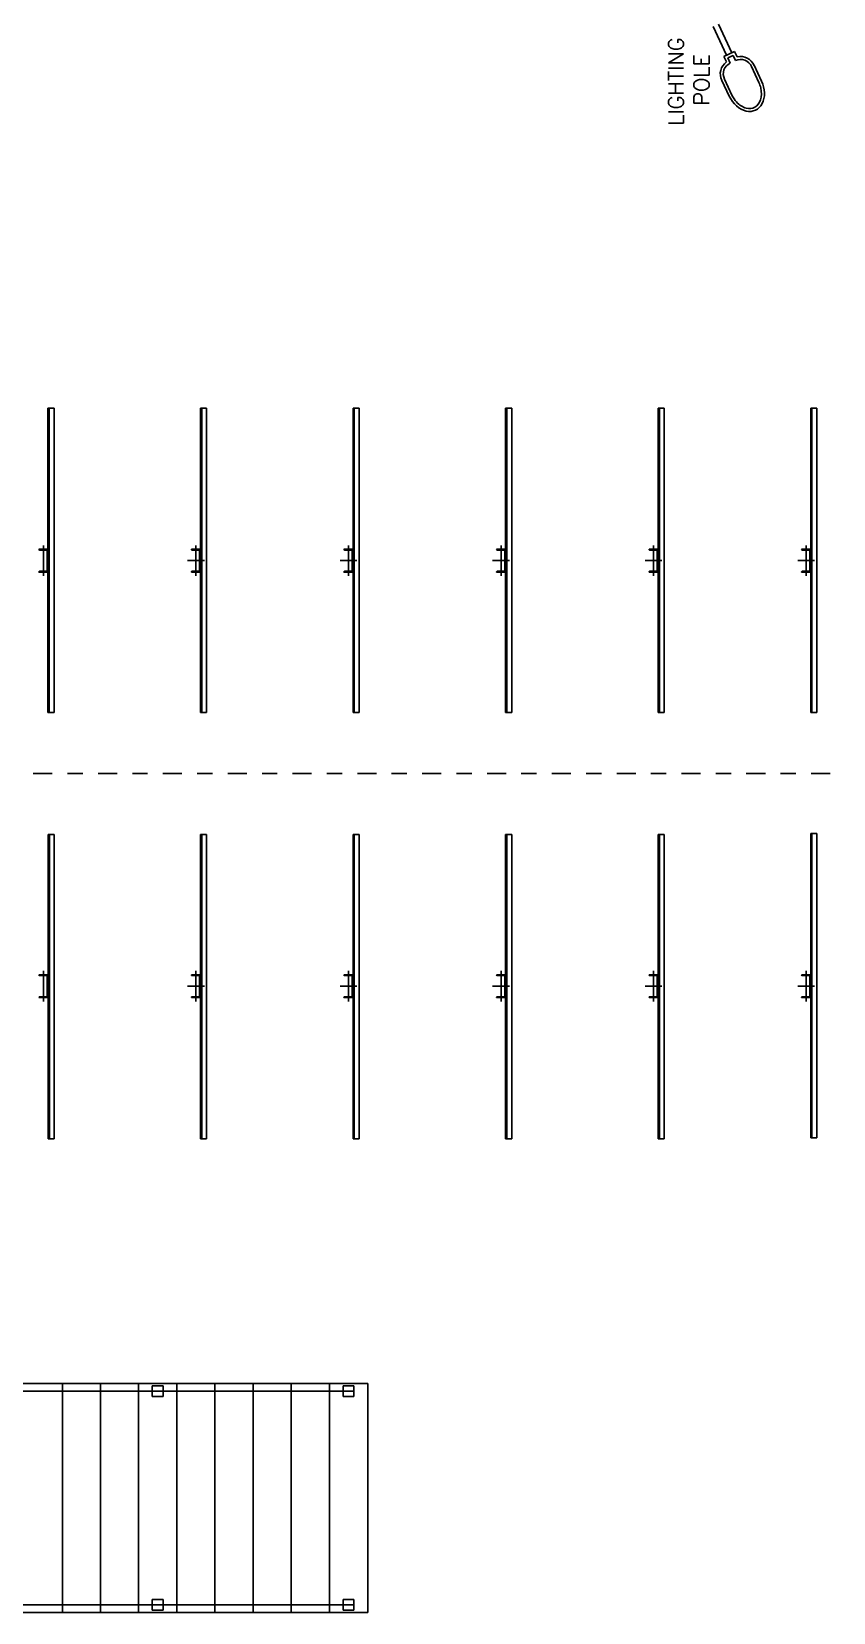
# Model space of a CAD drawing. Header units: metres. Extents: x 529352 to 529741, y 2674804 to 2675132.
# Drawn here: x 529544.33 to 529549.59, y 2674996.68 to 2675007.04 of the extents above; entities that cross this region are included whole.
import ezdxf

# ---------------------------------------------------------------- set-up
doc = ezdxf.new("R2010")
doc.units = ezdxf.units.M
doc.linetypes.add('CENTER', pattern=[2, 1.25, -0.25, 0.25, -0.25])
doc.linetypes.add('PHANTOM', pattern=[63.5, 31.75, -6.35, 6.35, -6.35, 6.35, -6.35])
doc.layers.add('300mm Hume Pipe', color=74, linetype='Continuous')
doc.layers.add('IDT', color=7, linetype='Continuous')
doc.styles.add('RomanS', font='romans.shx')

# ---------------------------------------------------------------- blocks, each defined once
blk = doc.blocks.new('IDT')
at = {"layer": 'IDT', "color": 8}
for p, q in [((22.802, 15.985), (22.802, 17.485)), ((22.802, 17.485), (25.552, 17.485)), ((22.802, 17.485), (22.802, 15.985)), ((22.892, 17.47), (22.892, 17.4)), ((22.962, 17.47), (22.892, 17.47)), ((23.048, 17.435), (22.892, 17.435)), ((22.962, 17.4), (22.962, 17.47)), ((23.052, 17.485), (23.052, 15.985)), ((23.304, 17.485), (23.304, 15.985)), ((23.554, 17.485), (23.554, 15.985)), ((23.804, 17.485), (23.804, 15.985)), ((24.054, 17.485), (24.054, 15.985)), ((24.144, 17.47), (24.144, 17.4)), ((24.214, 17.47), (24.144, 17.47)), ((24.214, 17.4), (24.214, 17.47)), ((24.304, 17.485), (24.304, 15.985)), ((24.554, 15.985), (24.554, 17.485)), ((24.803, 15.985), (24.803, 17.485)), ((22.892, 17.4), (22.962, 17.4)), ((24.144, 17.4), (24.214, 17.4)), ((22.892, 16.07), (22.892, 16)), ((22.962, 16.07), (22.892, 16.07)), ((22.962, 16), (22.962, 16.07)), ((24.144, 16.07), (24.144, 16)), ((24.214, 16.07), (24.144, 16.07)), ((24.214, 16), (24.214, 16.07)), ((25.552, 15.985), (22.802, 15.985)), ((22.892, 16), (22.962, 16)), ((24.144, 16), (24.214, 16)), ((20.898, 14.38), (20.858, 14.38))]:
    blk.add_line(p, q, dxfattribs=at)
at = {"layer": 'IDT', "color": 8, "linetype": 'PHANTOM', "ltscale": 0.25}
for p, q in [((22.892, 17.435), (25.633, 17.435)), ((25.633, 16.035), (22.892, 16.035))]:
    blk.add_line(p, q, dxfattribs=at)
at = {"layer": 'IDT', "color": 253}
for p, q in [((19.858, 12.38), (19.858, 14.375)), ((19.898, 14.375), (19.858, 14.375)), ((19.898, 12.38), (19.898, 14.375)), ((20.858, 12.385), (20.858, 14.38)), ((20.898, 12.385), (20.898, 14.38)), ((21.858, 12.385), (21.858, 14.38)), ((21.898, 14.38), (21.858, 14.38)), ((21.898, 12.385), (21.898, 14.38)), ((22.858, 12.385), (22.858, 14.38)), ((22.898, 14.38), (22.858, 14.38)), ((22.898, 12.385), (22.898, 14.38)), ((23.858, 12.385), (23.858, 14.38)), ((23.898, 14.38), (23.858, 14.38)), ((23.898, 12.385), (23.898, 14.38)), ((24.857, 12.385), (24.857, 14.38)), ((24.857, 14.38), (24.897, 14.38)), ((24.897, 12.385), (24.897, 14.38)), ((19.898, 13.305), (19.898, 13.455)), ((19.898, 13.455), (19.958, 13.455)), ((19.904, 13.443), (19.904, 13.317)), ((20.898, 13.305), (20.898, 13.455)), ((20.898, 13.455), (20.958, 13.455)), ((20.904, 13.443), (20.904, 13.317)), ((21.898, 13.305), (21.898, 13.455)), ((21.898, 13.455), (21.958, 13.455)), ((21.904, 13.443), (21.904, 13.317)), ((22.898, 13.305), (22.898, 13.455)), ((22.898, 13.455), (22.958, 13.455)), ((22.904, 13.443), (22.904, 13.317)), ((23.898, 13.305), (23.898, 13.455)), ((23.898, 13.455), (23.958, 13.455)), ((23.904, 13.443), (23.904, 13.317)), ((24.897, 13.305), (24.897, 13.455)), ((24.897, 13.455), (24.957, 13.455)), ((24.903, 13.443), (24.903, 13.317)), ((19.958, 13.305), (19.898, 13.305)), ((19.91, 13.311), (19.952, 13.311)), ((19.958, 13.305), (19.958, 13.305)), ((20.958, 13.305), (20.898, 13.305)), ((20.91, 13.311), (20.952, 13.311)), ((20.958, 13.305), (20.958, 13.305)), ((21.958, 13.305), (21.898, 13.305)), ((21.91, 13.311), (21.952, 13.311)), ((21.958, 13.305), (21.958, 13.305)), ((22.958, 13.305), (22.898, 13.305)), ((22.91, 13.311), (22.952, 13.311)), ((22.958, 13.305), (22.958, 13.305)), ((23.958, 13.305), (23.898, 13.305)), ((23.91, 13.311), (23.952, 13.311)), ((23.958, 13.305), (23.958, 13.305)), ((24.957, 13.305), (24.897, 13.305)), ((24.909, 13.311), (24.951, 13.311)), ((24.957, 13.305), (24.957, 13.305)), ((19.898, 12.38), (19.858, 12.38)), ((20.858, 12.385), (20.898, 12.385)), ((21.858, 12.385), (21.898, 12.385)), ((22.858, 12.385), (22.898, 12.385)), ((23.858, 12.385), (23.898, 12.385)), ((24.857, 12.385), (24.897, 12.385)), ((19.858, 9.59), (19.858, 11.585)), ((19.898, 11.585), (19.858, 11.585)), ((19.898, 9.59), (19.898, 11.585)), ((20.858, 9.59), (20.858, 11.585)), ((20.898, 11.585), (20.858, 11.585)), ((20.898, 9.59), (20.898, 11.585)), ((21.858, 9.59), (21.858, 11.585)), ((21.898, 11.585), (21.858, 11.585)), ((21.898, 9.59), (21.898, 11.585)), ((22.858, 9.59), (22.858, 11.585)), ((22.898, 11.585), (22.858, 11.585)), ((22.898, 9.59), (22.898, 11.585)), ((23.858, 9.59), (23.858, 11.585)), ((23.898, 11.585), (23.858, 11.585)), ((23.898, 9.59), (23.898, 11.585)), ((24.858, 9.59), (24.858, 11.585)), ((24.898, 11.585), (24.858, 11.585)), ((24.898, 9.59), (24.898, 11.585)), ((19.898, 10.515), (19.898, 10.665)), ((19.898, 10.665), (19.958, 10.665)), ((19.904, 10.653), (19.904, 10.527)), ((20.898, 10.515), (20.898, 10.665)), ((20.898, 10.665), (20.958, 10.665)), ((20.904, 10.653), (20.904, 10.527)), ((21.898, 10.515), (21.898, 10.665)), ((21.898, 10.665), (21.958, 10.665)), ((21.904, 10.653), (21.904, 10.527)), ((22.898, 10.515), (22.898, 10.665)), ((22.898, 10.665), (22.958, 10.665)), ((22.904, 10.653), (22.904, 10.527)), ((23.898, 10.515), (23.898, 10.665)), ((23.898, 10.665), (23.958, 10.665)), ((23.904, 10.653), (23.904, 10.527)), ((24.898, 10.515), (24.898, 10.665)), ((24.898, 10.665), (24.958, 10.665)), ((24.904, 10.653), (24.904, 10.527)), ((19.958, 10.515), (19.898, 10.515)), ((19.91, 10.521), (19.952, 10.521)), ((19.958, 10.515), (19.958, 10.515)), ((20.958, 10.515), (20.898, 10.515)), ((20.91, 10.521), (20.952, 10.521)), ((20.958, 10.515), (20.958, 10.515)), ((21.958, 10.515), (21.898, 10.515)), ((21.91, 10.521), (21.952, 10.521)), ((21.958, 10.515), (21.958, 10.515)), ((22.958, 10.515), (22.898, 10.515)), ((22.91, 10.521), (22.952, 10.521)), ((22.958, 10.515), (22.958, 10.515)), ((23.958, 10.515), (23.898, 10.515)), ((23.91, 10.521), (23.952, 10.521)), ((23.958, 10.515), (23.958, 10.515)), ((24.958, 10.515), (24.898, 10.515)), ((24.91, 10.521), (24.952, 10.521)), ((24.958, 10.515), (24.958, 10.515)), ((19.898, 9.59), (19.858, 9.59)), ((20.898, 9.59), (20.858, 9.59)), ((21.898, 9.59), (21.858, 9.59)), ((22.898, 9.59), (22.858, 9.59)), ((23.898, 9.59), (23.858, 9.59)), ((24.898, 9.59), (24.858, 9.59))]:
    blk.add_line(p, q, dxfattribs=at)
at = {"layer": 'IDT', "color": 253, "linetype": 'Continuous', "ltscale": 0.3}
for p, q in [((19.89, 12.38), (19.89, 14.375)), ((20.89, 12.385), (20.89, 14.38)), ((21.89, 12.385), (21.89, 14.38)), ((22.89, 12.385), (22.89, 14.38)), ((23.89, 12.385), (23.89, 14.38)), ((24.889, 12.385), (24.889, 14.38)), ((19.89, 9.59), (19.89, 11.585)), ((20.89, 9.59), (20.89, 11.585)), ((21.89, 9.59), (21.89, 11.585)), ((22.89, 9.59), (22.89, 11.585)), ((23.89, 9.59), (23.89, 11.585)), ((24.89, 9.59), (24.89, 11.585))]:
    blk.add_line(p, q, dxfattribs=at)
at = {"layer": 'IDT', "color": 253, "ltscale": 0.5}
for p, q in [((19.928, 13.28), (19.928, 13.48)), ((20.928, 13.28), (20.928, 13.48)), ((21.928, 13.28), (21.928, 13.48)), ((22.928, 13.28), (22.928, 13.48)), ((23.928, 13.28), (23.928, 13.48)), ((24.927, 13.28), (24.927, 13.48)), ((19.873, 13.38), (19.983, 13.38)), ((20.873, 13.38), (20.983, 13.38)), ((21.873, 13.38), (21.983, 13.38)), ((22.873, 13.38), (22.983, 13.38)), ((23.873, 13.38), (23.983, 13.38)), ((19.928, 10.49), (19.928, 10.69)), ((20.928, 10.49), (20.928, 10.69)), ((21.928, 10.49), (21.928, 10.69)), ((22.928, 10.49), (22.928, 10.69)), ((23.928, 10.49), (23.928, 10.69)), ((24.928, 10.49), (24.928, 10.69)), ((19.873, 10.59), (19.983, 10.59)), ((20.873, 10.59), (20.983, 10.59)), ((21.873, 10.59), (21.983, 10.59)), ((22.873, 10.59), (22.983, 10.59)), ((23.873, 10.59), (23.983, 10.59))]:
    blk.add_line(p, q, dxfattribs=at)
at = {"layer": 'IDT', "color": 253, "linetype": 'ByBlock', "ltscale": 0.5}
for p, q in [((19.952, 13.449), (19.91, 13.449)), ((19.958, 13.455), (19.958, 13.455)), ((20.952, 13.449), (20.91, 13.449)), ((20.958, 13.455), (20.958, 13.455)), ((21.952, 13.449), (21.91, 13.449)), ((21.958, 13.455), (21.958, 13.455)), ((22.952, 13.449), (22.91, 13.449)), ((22.958, 13.455), (22.958, 13.455)), ((23.952, 13.449), (23.91, 13.449)), ((23.958, 13.455), (23.958, 13.455)), ((24.951, 13.449), (24.909, 13.449)), ((24.957, 13.455), (24.957, 13.455)), ((19.952, 10.659), (19.91, 10.659)), ((19.958, 10.665), (19.958, 10.665)), ((20.952, 10.659), (20.91, 10.659)), ((20.958, 10.665), (20.958, 10.665)), ((21.952, 10.659), (21.91, 10.659)), ((21.958, 10.665), (21.958, 10.665)), ((22.952, 10.659), (22.91, 10.659)), ((22.958, 10.665), (22.958, 10.665)), ((23.952, 10.659), (23.91, 10.659)), ((23.958, 10.665), (23.958, 10.665)), ((24.952, 10.659), (24.91, 10.659)), ((24.958, 10.665), (24.958, 10.665))]:
    blk.add_line(p, q, dxfattribs=at)
at = {"layer": 'IDT', "color": 8, "linetype": 'CENTER', "ltscale": 0.1}
blk.add_line((12.545, 11.985), (27.164, 11.985), dxfattribs=at)
at = {"layer": 'IDT', "color": 10}
for p, q in [((20.414, 7.538), (20.463, 7.434)), ((20.432, 7.546), (20.48, 7.442)), ((20.268, 7.343), (20.22, 7.447)), ((20.286, 7.351), (20.238, 7.455)), ((20.397, 7.253), (20.38, 7.288)), ((20.406, 7.279), (20.39, 7.312)), ((20.467, 7.286), (20.397, 7.253)), ((20.441, 7.295), (20.406, 7.279)), ((20.414, 7.261), (20.502, 7.073)), ((20.426, 7.329), (20.441, 7.295)), ((20.537, 7.089), (20.45, 7.277)), ((20.451, 7.321), (20.467, 7.286))]:
    blk.add_line(p, q, dxfattribs=at)
at = {"layer": 'IDT', "color": 253}
for centre, start, end in [((19.91, 13.443), 90, 180), ((20.91, 13.443), 90, 180), ((21.91, 13.443), 90, 180), ((22.91, 13.443), 90, 180), ((23.91, 13.443), 90, 180), ((24.909, 13.443), 90, 180), ((19.91, 13.317), 180, 270), ((19.952, 13.305), 0, 90), ((20.91, 13.317), 180, 270), ((20.952, 13.305), 0, 90), ((21.91, 13.317), 180, 270), ((21.952, 13.305), 0, 90), ((22.91, 13.317), 180, 270), ((22.952, 13.305), 0, 90), ((23.91, 13.317), 180, 270), ((23.952, 13.305), 0, 90), ((24.909, 13.317), 180, 270), ((24.951, 13.305), 0, 90), ((19.91, 10.653), 90, 180), ((20.91, 10.653), 90, 180), ((21.91, 10.653), 90, 180), ((22.91, 10.653), 90, 180), ((23.91, 10.653), 90, 180), ((24.91, 10.653), 90, 180), ((19.91, 10.527), 180, 270), ((19.952, 10.515), 0, 90), ((20.91, 10.527), 180, 270), ((20.952, 10.515), 0, 90), ((21.91, 10.527), 180, 270), ((21.952, 10.515), 0, 90), ((22.91, 10.527), 180, 270), ((22.952, 10.515), 0, 90), ((23.91, 10.527), 180, 270), ((23.952, 10.515), 0, 90), ((24.91, 10.527), 180, 270), ((24.952, 10.515), 0, 90)]:
    blk.add_arc(centre, 0.006, start, end, dxfattribs=at)
at = {"layer": 'IDT', "color": 253, "linetype": 'ByBlock', "ltscale": 0.5}
for centre in [(19.952, 13.455), (20.952, 13.455), (21.952, 13.455), (22.952, 13.455), (23.952, 13.455), (24.951, 13.455), (19.952, 10.665), (20.952, 10.665), (21.952, 10.665), (22.952, 10.665), (23.952, 10.665), (24.952, 10.665)]:
    blk.add_arc(centre, 0.006, 270, 0, dxfattribs=at)
at = {"layer": 'IDT', "color": 10}
for centre, radius, start, end in [((20.394, 7.399), 0.0772, 294.399, 26.7226), ((20.394, 7.399), 0.0967, 306.1412, 26.5392), ((20.357, 7.382), 0.0967, 203.4608, 283.8588), ((20.357, 7.382), 0.0772, 203.2774, 295.601)]:
    blk.add_arc(centre, radius, start, end, dxfattribs=at)
blk.add_ellipse((20.326, 7.496), major_axis=(-0.066, 0.141), ratio=0.75, start_param=4.712389, end_param=7.853982, dxfattribs=at)
blk.add_open_spline([(20.414, 7.538), (20.406, 7.554), (20.396, 7.57), (20.366, 7.604), (20.343, 7.618), (20.3, 7.629), (20.28, 7.627), (20.247, 7.608), (20.234, 7.592), (20.219, 7.547), (20.219, 7.519), (20.228, 7.479), (20.232, 7.467), (20.238, 7.455)], degree=3, knots=[4.712389, 4.712389, 4.712389, 4.712389, 5.103187, 5.103187, 5.723551, 5.723551, 6.343915, 6.343915, 6.964278, 6.964278, 7.584642, 7.584642, 7.853982, 7.853982, 7.853982, 7.853982], dxfattribs=at)
at = {"layer": 'IDT', "color": 7, "style": 'RomanS'}
for s, p in [('LIGHTING', (20.731, 7.739)), ('POLE', (20.564, 7.608))]:
    blk.add_text(s, height=0.1, rotation=270, dxfattribs=at).set_placement(p)

msp = doc.modelspace()

# ---------------------------------------------------------------- hatches: boundary and pattern name
at = {"layer": '300mm Hume Pipe'}
h = msp.add_hatch(dxfattribs=at)
h.set_pattern_fill('ANSI37', color=74, scale=0.1, angle=-90)
h.set_pattern_definition([(315, (-2145464.2613, 3205197.27235), (0.224506403027, 0.224506403027), []), (45, (-2145464.2613, 3205197.27235), (-0.224506403027, 0.224506403027), [])])
edge = h.paths.add_edge_path()
edge.add_line((529580.216, 2675012.489), (529541.15, 2675012.489))
edge.add_arc((529541.15, 2675011.589), 0.9, 90, 180)
edge.add_line((529540.25, 2675011.589), (529540.25, 2675005.726))
edge.add_line((529540.25, 2675005.726), (529540.55, 2675005.726))
edge.add_line((529540.55, 2675005.726), (529540.55, 2675011.289))
edge.add_arc((529541.45, 2675011.289), 0.9, 90, 180, ccw=False)
edge.add_line((529541.45, 2675012.189), (529580.216, 2675012.189))
edge.add_line((529580.216, 2675012.189), (529580.216, 2675012.489))

# ---------------------------------------------------------------- block references
at = {"layer": 'IDT', "color": 8, "rotation": 180}
msp.add_blockref('IDT', (529569.339, 2675014.163), dxfattribs=at)

doc.saveas('drawing.dxf')
